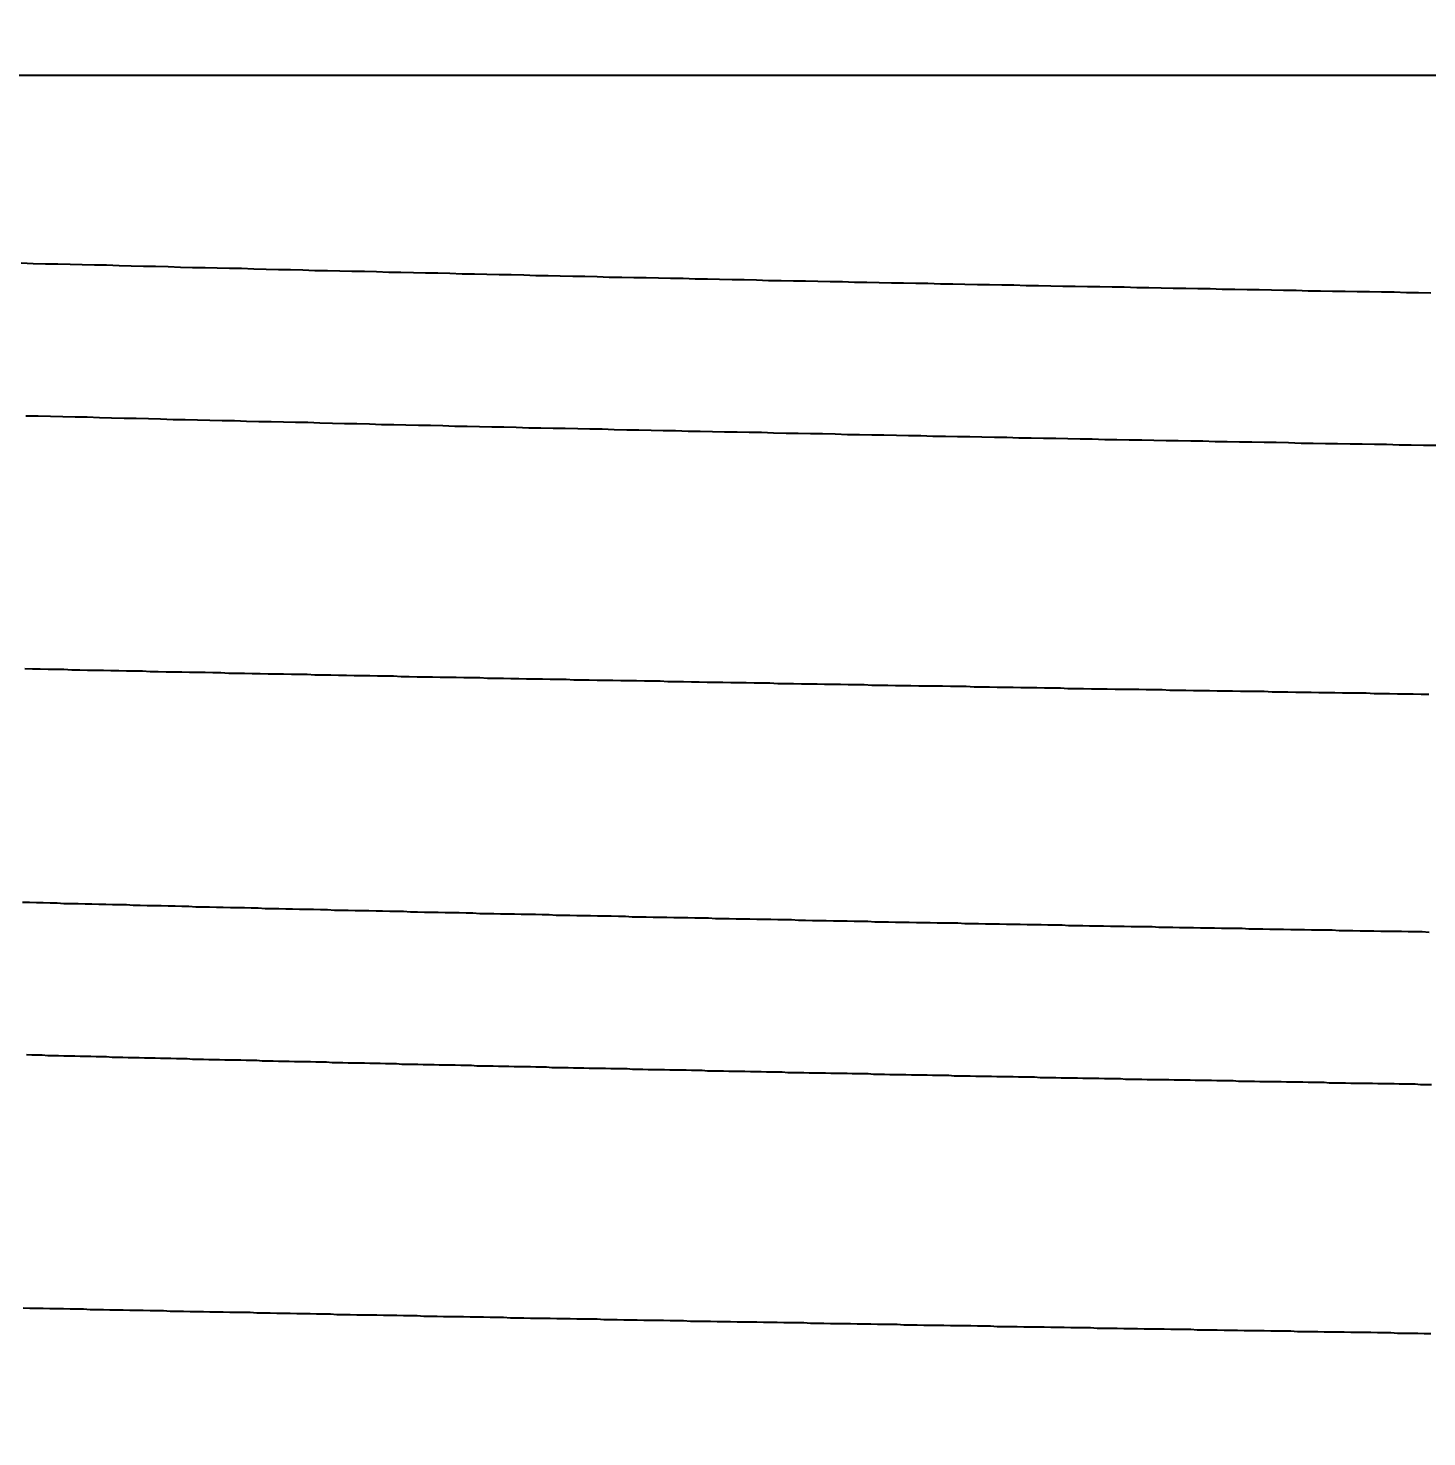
# Model space of a CAD drawing. Header units: millimetres. Extents: x 0 to 5600, y -67 to 2530.
# Drawn here: x 4129.208 to 4132.578, y 1493.225 to 1496.619 of the extents above; entities that cross this region are included whole.
import ezdxf

# ---------------------------------------------------------------- set-up
doc = ezdxf.new("R2010")
doc.units = ezdxf.units.MM
doc.layers.add('내부선 및 부속', color=4, linetype='Continuous')
doc.layers.add('치수선', color=7, linetype='Continuous')
doc.styles.add('____', font='')
doc.styles.get('____').set_extended_font_data('굴림')
doc.dimstyles.new('MSADIM', dxfattribs={"dimtxt": 33, "dimasz": 17, "dimexe": 10, "dimexo": 7.5, "dimgap": 10, "dimtad": 0, "dimtih": 1, "dimtoh": 1, "dimdec": 0, "dimzin": 1, "dimdsep": 46, "dimtxsty": '____', "dimcen": 11.25, "dimadec": 0, "dimazin": 0, "dimtfac": 1, "dimtdec": 0, "dimtix": 1, "dimtmove": 0, "dimatfit": 3, "dimfxl": 1, "dimtolj": 1, "dimtzin": 1, "dimarcsym": 0})

# ---------------------------------------------------------------- blocks, each defined once
blk = doc.blocks.new('*D6')
at = {"layer": '치수선', "color": 0, "linetype": 'Continuous', "lineweight": -2, "transparency": 16777216}
for p, q in [((4756.2135, 1571.0221), (4756.2135, 1227.9146)), ((4056.2135, 1376.0221), (4056.2135, 1227.9146)), ((4073.2135, 1237.9146), (4369.083, 1237.9146)), ((4739.2135, 1237.9146), (4443.344, 1237.9146))]:
    blk.add_line(p, q, dxfattribs=at)
at = {"layer": '치수선', "color": 0, "linetype": 'Continuous', "transparency": 16777216}
for points in [[(4073.2135, 1240.7479), (4073.2135, 1235.0813), (4056.2135, 1237.9146)], [(4739.2135, 1240.7479), (4739.2135, 1235.0813), (4756.2135, 1237.9146)]]:
    blk.add_solid(points, dxfattribs=at)
at = {"layer": '치수선', "color": 0, "linetype": 'Continuous', "transparency": 16777216, "insert": (4406.2135, 1237.9146), "char_height": 25, "attachment_point": 5, "style": '____'}
blk.add_mtext('\\A1;700', dxfattribs=at)

msp = doc.modelspace()

# ---------------------------------------------------------------- linework, layer by layer
at = {"layer": '내부선 및 부속', "linetype": 'Continuous'}
msp.add_line((4167.1123, 1496.5045), (4125.3147, 1496.5045), dxfattribs=at)
at = {"layer": '내부선 및 부속', "linetype": 'Continuous', "flags": 128}
for points in [[(4129.1914, 1496.0531), (4129.2204, 1496.0521), (4129.2504, 1496.0511), (4129.2794, 1496.0511), (4129.3094, 1496.0501), (4129.3384, 1496.0491), (4129.3684, 1496.0481), (4129.3974, 1496.0481), (4129.4274, 1496.0471), (4129.4564, 1496.0461), (4129.4864, 1496.0451), (4129.5154, 1496.0451), (4129.5454, 1496.0441), (4129.5754, 1496.0431), (4129.6044, 1496.0421), (4129.6344, 1496.0421), (4129.6634, 1496.0411), (4129.6934, 1496.0401), (4129.7224, 1496.0401), (4129.7524, 1496.0391), (4129.7814, 1496.0381), (4129.8114, 1496.0371), (4129.8114, 1496.0371), (4129.8404, 1496.0371), (4129.8704, 1496.0361), (4129.8994, 1496.0351), (4129.9294, 1496.0351), (4129.9594, 1496.0341), (4129.9884, 1496.0331), (4130.0184, 1496.0331), (4130.0474, 1496.0321), (4130.0774, 1496.0311), (4130.1064, 1496.0311), (4130.1364, 1496.0301), (4130.1654, 1496.0291), (4130.1954, 1496.0291), (4130.2244, 1496.0281), (4130.2544, 1496.0271), (4130.2834, 1496.0271), (4130.3134, 1496.0261), (4130.3434, 1496.0251), (4130.3724, 1496.0251), (4130.4024, 1496.0241), (4130.4314, 1496.0231), (4130.4614, 1496.0231), (4130.4904, 1496.0221), (4130.5204, 1496.0211), (4130.5494, 1496.0211), (4130.5794, 1496.0201), (4130.6084, 1496.0191), (4130.6384, 1496.0191), (4130.6674, 1496.0181), (4130.6974, 1496.0181), (4130.7274, 1496.0171), (4130.7564, 1496.0161), (4130.7864, 1496.0161), (4130.8154, 1496.0151), (4130.8454, 1496.0151), (4130.8744, 1496.0141), (4130.9044, 1496.0131), (4130.9334, 1496.0131), (4130.9634, 1496.0121), (4130.9924, 1496.0111), (4131.0224, 1496.0111), (4131.0524, 1496.0101), (4131.0814, 1496.0101), (4131.1114, 1496.0091), (4131.1404, 1496.0081), (4131.1704, 1496.0081), (4131.1994, 1496.0071), (4131.2294, 1496.0071), (4131.2584, 1496.0061), (4131.2884, 1496.0051), (4131.3174, 1496.0051), (4131.3474, 1496.0041), (4131.3764, 1496.0041), (4131.4064, 1496.0031), (4131.4364, 1496.0031), (4131.4654, 1496.0021), (4131.4954, 1496.0011), (4131.5244, 1496.0011), (4131.5544, 1496.0001), (4131.5834, 1496.0001), (4131.6134, 1495.9991), (4131.6424, 1495.9991), (4131.6724, 1495.9981), (4131.7014, 1495.9971), (4131.7314, 1495.9971), (4131.7604, 1495.9961), (4131.7904, 1495.9961), (4131.8204, 1495.9951), (4131.8494, 1495.9951), (4131.8794, 1495.9941), (4131.9084, 1495.9941), (4131.9384, 1495.9931), (4131.9674, 1495.9921), (4131.9974, 1495.9921), (4132.0264, 1495.9911), (4132.0564, 1495.9911), (4132.0854, 1495.9901), (4132.1154, 1495.9901), (4132.1454, 1495.9891), (4132.1744, 1495.9891), (4132.2044, 1495.9881), (4132.2334, 1495.9871), (4132.2634, 1495.9871), (4132.2924, 1495.9861), (4132.3224, 1495.9861), (4132.3514, 1495.9851), (4132.3814, 1495.9851), (4132.4104, 1495.9841), (4132.4404, 1495.9841), (4132.4694, 1495.9831), (4132.4994, 1495.9831), (4132.5294, 1495.9821), (4132.5584, 1495.9821), (4132.5884, 1495.9811)], [(4129.2024, 1495.6851), (4129.2324, 1495.6851), (4129.2624, 1495.6841), (4129.2914, 1495.6831), (4129.3214, 1495.6821), (4129.3504, 1495.6821), (4129.3804, 1495.6811), (4129.4094, 1495.6801), (4129.4394, 1495.6791), (4129.4684, 1495.6791), (4129.4984, 1495.6781), (4129.5274, 1495.6771), (4129.5574, 1495.6761), (4129.5864, 1495.6761), (4129.6164, 1495.6751), (4129.6464, 1495.6741), (4129.6754, 1495.6731), (4129.7054, 1495.6731), (4129.7344, 1495.6721), (4129.7644, 1495.6711), (4129.7934, 1495.6711), (4129.7934, 1495.6711), (4129.8234, 1495.6701), (4129.8524, 1495.6691), (4129.8824, 1495.6691), (4129.9114, 1495.6681), (4129.9414, 1495.6671), (4129.9704, 1495.6661), (4130.0004, 1495.6661), (4130.0304, 1495.6651), (4130.0594, 1495.6641), (4130.0894, 1495.6641), (4130.1184, 1495.6631), (4130.1484, 1495.6621), (4130.1774, 1495.6621), (4130.2074, 1495.6611), (4130.2364, 1495.6601), (4130.2664, 1495.6601), (4130.2954, 1495.6591), (4130.3254, 1495.6581), (4130.3544, 1495.6581), (4130.3844, 1495.6571), (4130.4144, 1495.6561), (4130.4434, 1495.6561), (4130.4734, 1495.6551), (4130.5024, 1495.6551), (4130.5324, 1495.6541), (4130.5614, 1495.6531), (4130.5914, 1495.6531), (4130.6204, 1495.6521), (4130.6504, 1495.6511), (4130.6794, 1495.6511), (4130.7094, 1495.6501), (4130.7384, 1495.6491), (4130.7684, 1495.6491), (4130.7984, 1495.6481), (4130.8274, 1495.6481), (4130.8574, 1495.6471), (4130.8864, 1495.6461), (4130.9164, 1495.6461), (4130.9454, 1495.6451), (4130.9754, 1495.6451), (4131.0044, 1495.6441), (4131.0344, 1495.6431), (4131.0634, 1495.6431), (4131.0934, 1495.6421), (4131.1224, 1495.6421), (4131.1524, 1495.6411), (4131.1824, 1495.6401), (4131.2114, 1495.6401), (4131.2414, 1495.6391), (4131.2704, 1495.6391), (4131.3004, 1495.6381), (4131.3294, 1495.6371), (4131.3594, 1495.6371), (4131.3884, 1495.6361), (4131.4184, 1495.6361), (4131.4474, 1495.6351), (4131.4774, 1495.6351), (4131.5064, 1495.6341), (4131.5364, 1495.6331), (4131.5664, 1495.6331), (4131.5954, 1495.6321), (4131.6254, 1495.6321), (4131.6544, 1495.6311), (4131.6844, 1495.6311), (4131.7134, 1495.6301), (4131.7434, 1495.6291), (4131.7724, 1495.6291), (4131.8024, 1495.6281), (4131.8314, 1495.6281), (4131.8614, 1495.6271), (4131.8914, 1495.6271), (4131.9204, 1495.6261), (4131.9504, 1495.6251), (4131.9794, 1495.6251), (4132.0094, 1495.6241), (4132.0384, 1495.6241), (4132.0684, 1495.6231), (4132.0974, 1495.6231), (4132.1274, 1495.6221), (4132.1564, 1495.6221), (4132.1864, 1495.6211), (4132.2154, 1495.6211), (4132.2454, 1495.6201), (4132.2754, 1495.6191), (4132.3044, 1495.6191), (4132.3344, 1495.6181), (4132.3634, 1495.6181), (4132.3934, 1495.6171), (4132.4224, 1495.6171), (4132.4524, 1495.6161), (4132.4814, 1495.6161), (4132.5114, 1495.6151), (4132.5404, 1495.6151), (4132.5704, 1495.6141), (4132.6004, 1495.6141)], [(4129.2004, 1495.0761), (4129.2184, 1495.0751), (4129.2374, 1495.0751), (4129.2564, 1495.0741), (4129.2754, 1495.0741), (4129.2944, 1495.0741), (4129.3134, 1495.0731), (4129.3324, 1495.0731), (4129.3514, 1495.0721), (4129.3704, 1495.0721), (4129.3894, 1495.0721), (4129.4074, 1495.0711), (4129.4264, 1495.0711), (4129.4454, 1495.0701), (4129.4644, 1495.0701), (4129.4644, 1495.0701), (4129.4834, 1495.0701), (4129.5024, 1495.0691), (4129.5214, 1495.0691), (4129.5404, 1495.0681), (4129.5594, 1495.0681), (4129.5784, 1495.0681), (4129.5974, 1495.0671), (4129.6154, 1495.0671), (4129.6344, 1495.0671), (4129.6534, 1495.0661), (4129.6724, 1495.0661), (4129.6914, 1495.0651), (4129.7104, 1495.0651), (4129.7294, 1495.0651), (4129.7484, 1495.0641), (4129.7674, 1495.0641), (4129.7864, 1495.0631), (4129.8044, 1495.0631), (4129.8234, 1495.0631), (4129.8424, 1495.0621), (4129.8614, 1495.0621), (4129.8804, 1495.0621), (4129.8994, 1495.0611), (4129.9184, 1495.0611), (4129.9374, 1495.0611), (4129.9564, 1495.0601), (4129.9754, 1495.0601), (4129.9934, 1495.0591), (4130.0124, 1495.0591), (4130.0314, 1495.0591), (4130.0504, 1495.0581), (4130.0694, 1495.0581), (4130.0884, 1495.0581), (4130.1074, 1495.0571), (4130.1264, 1495.0571), (4130.1454, 1495.0561), (4130.1644, 1495.0561), (4130.1824, 1495.0561), (4130.2014, 1495.0551), (4130.2204, 1495.0551), (4130.2394, 1495.0551), (4130.2584, 1495.0541), (4130.2774, 1495.0541), (4130.2964, 1495.0541), (4130.3154, 1495.0531), (4130.3344, 1495.0531), (4130.3534, 1495.0531), (4130.3714, 1495.0521), (4130.3904, 1495.0521), (4130.4094, 1495.0511), (4130.4284, 1495.0511), (4130.4474, 1495.0511), (4130.4664, 1495.0501), (4130.4854, 1495.0501), (4130.5044, 1495.0501), (4130.5234, 1495.0491), (4130.5424, 1495.0491), (4130.5604, 1495.0491), (4130.5794, 1495.0481), (4130.5984, 1495.0481), (4130.6174, 1495.0481), (4130.6364, 1495.0471), (4130.6554, 1495.0471), (4130.6744, 1495.0471), (4130.6934, 1495.0461), (4130.7124, 1495.0461), (4130.7314, 1495.0461), (4130.7494, 1495.0451), (4130.7684, 1495.0451), (4130.7874, 1495.0451), (4130.8064, 1495.0441), (4130.8254, 1495.0441), (4130.8444, 1495.0431), (4130.8634, 1495.0431), (4130.8824, 1495.0431), (4130.9014, 1495.0421), (4130.9204, 1495.0421), (4130.9384, 1495.0421), (4130.9574, 1495.0411), (4130.9764, 1495.0411), (4130.9954, 1495.0411), (4131.0144, 1495.0401), (4131.0334, 1495.0401), (4131.0524, 1495.0401), (4131.0714, 1495.0391), (4131.0904, 1495.0391), (4131.1094, 1495.0391), (4131.1274, 1495.0381), (4131.1464, 1495.0381), (4131.1654, 1495.0381), (4131.1844, 1495.0371), (4131.2034, 1495.0371), (4131.2224, 1495.0371), (4131.2414, 1495.0361), (4131.2604, 1495.0361), (4131.2794, 1495.0361), (4131.2984, 1495.0351), (4131.3174, 1495.0351), (4131.3354, 1495.0351), (4131.3544, 1495.0341), (4131.3544, 1495.0341), (4131.3734, 1495.0341), (4131.3924, 1495.0341), (4131.4114, 1495.0341), (4131.4304, 1495.0331), (4131.4494, 1495.0331), (4131.4684, 1495.0331), (4131.4874, 1495.0321), (4131.5064, 1495.0321), (4131.5244, 1495.0321), (4131.5434, 1495.0311), (4131.5624, 1495.0311), (4131.5814, 1495.0311), (4131.6004, 1495.0301), (4131.6194, 1495.0301), (4131.6384, 1495.0301), (4131.6574, 1495.0291), (4131.6764, 1495.0291), (4131.6954, 1495.0291), (4131.7134, 1495.0281), (4131.7324, 1495.0281), (4131.7514, 1495.0281), (4131.7704, 1495.0271), (4131.7894, 1495.0271), (4131.8084, 1495.0271), (4131.8274, 1495.0261), (4131.8464, 1495.0261), (4131.8654, 1495.0261), (4131.8844, 1495.0261), (4131.9024, 1495.0251), (4131.9214, 1495.0251), (4131.9404, 1495.0251), (4131.9594, 1495.0241), (4131.9784, 1495.0241), (4131.9974, 1495.0241), (4132.0164, 1495.0231), (4132.0354, 1495.0231), (4132.0544, 1495.0231), (4132.0734, 1495.0221), (4132.0914, 1495.0221), (4132.1104, 1495.0221), (4132.1294, 1495.0211), (4132.1484, 1495.0211), (4132.1674, 1495.0211), (4132.1864, 1495.0211), (4132.2054, 1495.0201), (4132.2244, 1495.0201), (4132.2434, 1495.0201), (4132.2624, 1495.0191), (4132.2814, 1495.0191), (4132.2994, 1495.0191), (4132.3184, 1495.0181), (4132.3374, 1495.0181), (4132.3564, 1495.0181), (4132.3754, 1495.0171), (4132.3944, 1495.0171), (4132.4134, 1495.0171), (4132.4324, 1495.0171), (4132.4514, 1495.0161), (4132.4704, 1495.0161), (4132.4884, 1495.0161), (4132.5074, 1495.0151), (4132.5264, 1495.0151), (4132.5454, 1495.0151), (4132.5644, 1495.0141), (4132.5834, 1495.0141)], [(4129.1944, 1494.5131), (4129.2114, 1494.5131), (4129.2284, 1494.5121), (4129.2444, 1494.5121), (4129.2614, 1494.5111), (4129.2784, 1494.5111), (4129.2944, 1494.5101), (4129.3114, 1494.5101), (4129.3284, 1494.5101), (4129.3454, 1494.5091), (4129.3614, 1494.5091), (4129.3784, 1494.5081), (4129.3954, 1494.5081), (4129.4114, 1494.5071), (4129.4284, 1494.5071), (4129.4454, 1494.5071), (4129.4614, 1494.5061), (4129.4784, 1494.5061), (4129.4954, 1494.5051), (4129.5114, 1494.5051), (4129.5284, 1494.5051), (4129.5454, 1494.5041), (4129.5624, 1494.5041), (4129.5784, 1494.5031), (4129.5954, 1494.5031), (4129.6124, 1494.5021), (4129.6284, 1494.5021), (4129.6454, 1494.5021), (4129.6624, 1494.5011), (4129.6784, 1494.5011), (4129.6954, 1494.5001), (4129.7124, 1494.5001), (4129.7294, 1494.5001), (4129.7454, 1494.4991), (4129.7624, 1494.4991), (4129.7794, 1494.4981), (4129.7954, 1494.4981), (4129.8124, 1494.4981), (4129.8294, 1494.4971), (4129.8454, 1494.4971), (4129.8624, 1494.4961), (4129.8794, 1494.4961), (4129.8954, 1494.4961), (4129.9124, 1494.4951), (4129.9294, 1494.4951), (4129.9464, 1494.4941), (4129.9624, 1494.4941), (4129.9794, 1494.4941), (4129.9964, 1494.4931), (4130.0124, 1494.4931), (4130.0294, 1494.4931), (4130.0464, 1494.4921), (4130.0624, 1494.4921), (4130.0794, 1494.4911), (4130.0964, 1494.4911), (4130.1124, 1494.4911), (4130.1294, 1494.4901), (4130.1464, 1494.4901), (4130.1634, 1494.4891), (4130.1794, 1494.4891), (4130.1964, 1494.4891), (4130.1964, 1494.4891), (4130.2134, 1494.4881), (4130.2294, 1494.4881), (4130.2464, 1494.4881), (4130.2634, 1494.4871), (4130.2794, 1494.4871), (4130.2964, 1494.4861), (4130.3134, 1494.4861), (4130.3304, 1494.4861), (4130.3464, 1494.4851), (4130.3634, 1494.4851), (4130.3804, 1494.4851), (4130.3964, 1494.4841), (4130.4134, 1494.4841), (4130.4304, 1494.4841), (4130.4464, 1494.4831), (4130.4634, 1494.4831), (4130.4804, 1494.4821), (4130.4964, 1494.4821), (4130.5134, 1494.4821), (4130.5304, 1494.4811), (4130.5474, 1494.4811), (4130.5634, 1494.4811), (4130.5804, 1494.4801), (4130.5974, 1494.4801), (4130.6134, 1494.4801), (4130.6304, 1494.4791), (4130.6474, 1494.4791), (4130.6634, 1494.4781), (4130.6804, 1494.4781), (4130.6974, 1494.4781), (4130.7144, 1494.4771), (4130.7304, 1494.4771), (4130.7474, 1494.4771), (4130.7644, 1494.4761), (4130.7804, 1494.4761), (4130.7974, 1494.4761), (4130.8144, 1494.4751), (4130.8304, 1494.4751), (4130.8474, 1494.4751), (4130.8644, 1494.4741), (4130.8814, 1494.4741), (4130.8974, 1494.4741), (4130.9144, 1494.4731), (4130.9314, 1494.4731), (4130.9474, 1494.4731), (4130.9644, 1494.4721), (4130.9814, 1494.4721), (4130.9974, 1494.4721), (4131.0144, 1494.4711), (4131.0314, 1494.4711), (4131.0474, 1494.4711), (4131.0644, 1494.4701), (4131.0814, 1494.4701), (4131.0984, 1494.4691), (4131.1144, 1494.4691), (4131.1314, 1494.4691), (4131.1484, 1494.4681), (4131.1644, 1494.4681), (4131.1814, 1494.4681), (4131.1984, 1494.4671), (4131.2144, 1494.4671), (4131.2314, 1494.4671), (4131.2484, 1494.4661), (4131.2654, 1494.4661), (4131.2814, 1494.4661), (4131.2984, 1494.4651), (4131.3154, 1494.4651), (4131.3314, 1494.4651), (4131.3484, 1494.4641), (4131.3654, 1494.4641), (4131.3814, 1494.4641), (4131.3984, 1494.4631), (4131.4154, 1494.4631), (4131.4314, 1494.4631), (4131.4484, 1494.4631), (4131.4654, 1494.4621), (4131.4824, 1494.4621), (4131.4984, 1494.4621), (4131.5154, 1494.4611), (4131.5324, 1494.4611), (4131.5484, 1494.4611), (4131.5654, 1494.4601), (4131.5824, 1494.4601), (4131.5984, 1494.4601), (4131.6154, 1494.4591), (4131.6324, 1494.4591), (4131.6494, 1494.4591), (4131.6654, 1494.4581), (4131.6824, 1494.4581), (4131.6994, 1494.4581), (4131.7154, 1494.4571), (4131.7324, 1494.4571), (4131.7494, 1494.4571), (4131.7654, 1494.4561), (4131.7824, 1494.4561), (4131.7994, 1494.4561), (4131.8164, 1494.4551), (4131.8324, 1494.4551), (4131.8494, 1494.4551), (4131.8664, 1494.4541), (4131.8664, 1494.4541), (4131.8824, 1494.4541), (4131.8994, 1494.4541), (4131.9164, 1494.4541), (4131.9324, 1494.4531), (4131.9494, 1494.4531), (4131.9664, 1494.4531), (4131.9824, 1494.4521), (4131.9994, 1494.4521), (4132.0164, 1494.4521), (4132.0334, 1494.4511), (4132.0494, 1494.4511), (4132.0664, 1494.4511), (4132.0834, 1494.4501), (4132.0994, 1494.4501), (4132.1164, 1494.4501), (4132.1334, 1494.4501), (4132.1494, 1494.4491), (4132.1664, 1494.4491), (4132.1834, 1494.4491), (4132.2004, 1494.4481), (4132.2164, 1494.4481), (4132.2334, 1494.4481), (4132.2504, 1494.4471), (4132.2664, 1494.4471), (4132.2834, 1494.4471), (4132.3004, 1494.4461), (4132.3164, 1494.4461), (4132.3334, 1494.4461), (4132.3504, 1494.4461), (4132.3674, 1494.4451), (4132.3834, 1494.4451), (4132.4004, 1494.4451), (4132.4174, 1494.4441), (4132.4334, 1494.4441), (4132.4504, 1494.4441), (4132.4674, 1494.4431), (4132.4834, 1494.4431), (4132.5004, 1494.4431), (4132.5174, 1494.4431), (4132.5334, 1494.4421), (4132.5504, 1494.4421), (4132.5674, 1494.4421), (4132.5844, 1494.4411)], [(4129.2044, 1494.1461), (4129.2174, 1494.1451), (4129.2294, 1494.1451), (4129.2424, 1494.1451), (4129.2554, 1494.1441), (4129.2684, 1494.1441), (4129.2814, 1494.1441), (4129.2944, 1494.1431), (4129.3074, 1494.1431), (4129.3204, 1494.1431), (4129.3334, 1494.1421), (4129.3464, 1494.1421), (4129.3594, 1494.1421), (4129.3724, 1494.1411), (4129.3844, 1494.1411), (4129.3974, 1494.1411), (4129.4104, 1494.1401), (4129.4234, 1494.1401), (4129.4234, 1494.1401), (4129.4364, 1494.1401), (4129.4494, 1494.1391), (4129.4624, 1494.1391), (4129.4754, 1494.1391), (4129.4884, 1494.1381), (4129.5014, 1494.1381), (4129.5144, 1494.1381), (4129.5274, 1494.1371), (4129.5404, 1494.1371), (4129.5524, 1494.1371), (4129.5654, 1494.1361), (4129.5784, 1494.1361), (4129.5914, 1494.1361), (4129.6044, 1494.1351), (4129.6174, 1494.1351), (4129.6304, 1494.1351), (4129.6434, 1494.1341), (4129.6564, 1494.1341), (4129.6694, 1494.1341), (4129.6824, 1494.1331), (4129.6954, 1494.1331), (4129.7074, 1494.1331), (4129.7204, 1494.1331), (4129.7334, 1494.1321), (4129.7464, 1494.1321), (4129.7594, 1494.1321), (4129.7724, 1494.1311), (4129.7854, 1494.1311), (4129.7984, 1494.1311), (4129.8114, 1494.1301), (4129.8244, 1494.1301), (4129.8374, 1494.1301), (4129.8504, 1494.1291), (4129.8634, 1494.1291), (4129.8754, 1494.1291), (4129.8884, 1494.1291), (4129.9014, 1494.1281), (4129.9144, 1494.1281), (4129.9274, 1494.1281), (4129.9404, 1494.1271), (4129.9534, 1494.1271), (4129.9664, 1494.1271), (4129.9794, 1494.1261), (4129.9924, 1494.1261), (4130.0054, 1494.1261), (4130.0184, 1494.1261), (4130.0314, 1494.1251), (4130.0434, 1494.1251), (4130.0564, 1494.1251), (4130.0694, 1494.1241), (4130.0824, 1494.1241), (4130.0954, 1494.1241), (4130.1084, 1494.1231), (4130.1214, 1494.1231), (4130.1344, 1494.1231), (4130.1474, 1494.1231), (4130.1604, 1494.1221), (4130.1734, 1494.1221), (4130.1864, 1494.1221), (4130.1984, 1494.1211), (4130.2114, 1494.1211), (4130.2244, 1494.1211), (4130.2374, 1494.1211), (4130.2504, 1494.1201), (4130.2634, 1494.1201), (4130.2764, 1494.1201), (4130.2894, 1494.1191), (4130.3024, 1494.1191), (4130.3154, 1494.1191), (4130.3284, 1494.1191), (4130.3414, 1494.1181), (4130.3544, 1494.1181), (4130.3664, 1494.1181), (4130.3794, 1494.1171), (4130.3924, 1494.1171), (4130.4054, 1494.1171), (4130.4184, 1494.1171), (4130.4314, 1494.1161), (4130.4444, 1494.1161), (4130.4574, 1494.1161), (4130.4704, 1494.1151), (4130.4834, 1494.1151), (4130.4964, 1494.1151), (4130.5094, 1494.1151), (4130.5224, 1494.1141), (4130.5344, 1494.1141), (4130.5474, 1494.1141), (4130.5604, 1494.1131), (4130.5734, 1494.1131), (4130.5864, 1494.1131), (4130.5994, 1494.1131), (4130.6124, 1494.1121), (4130.6254, 1494.1121), (4130.6384, 1494.1121), (4130.6514, 1494.1121), (4130.6644, 1494.1111), (4130.6774, 1494.1111), (4130.6894, 1494.1111), (4130.7024, 1494.1101), (4130.7154, 1494.1101), (4130.7154, 1494.1101), (4130.7284, 1494.1101), (4130.7414, 1494.1101), (4130.7544, 1494.1091), (4130.7674, 1494.1091), (4130.7804, 1494.1091), (4130.7934, 1494.1091), (4130.8064, 1494.1081), (4130.8194, 1494.1081), (4130.8324, 1494.1081), (4130.8454, 1494.1071), (4130.8574, 1494.1071), (4130.8704, 1494.1071), (4130.8834, 1494.1071), (4130.8964, 1494.1061), (4130.9094, 1494.1061), (4130.9224, 1494.1061), (4130.9354, 1494.1061), (4130.9484, 1494.1051), (4130.9614, 1494.1051), (4130.9744, 1494.1051), (4130.9874, 1494.1041), (4131.0004, 1494.1041), (4131.0134, 1494.1041), (4131.0254, 1494.1041), (4131.0384, 1494.1031), (4131.0514, 1494.1031), (4131.0644, 1494.1031), (4131.0774, 1494.1031), (4131.0904, 1494.1021), (4131.1034, 1494.1021), (4131.1164, 1494.1021), (4131.1294, 1494.1021), (4131.1424, 1494.1011), (4131.1554, 1494.1011), (4131.1684, 1494.1011), (4131.1814, 1494.1011), (4131.1934, 1494.1001), (4131.2064, 1494.1001), (4131.2194, 1494.1001), (4131.2324, 1494.1001), (4131.2454, 1494.0991), (4131.2584, 1494.0991), (4131.2714, 1494.0991), (4131.2844, 1494.0981), (4131.2974, 1494.0981), (4131.3104, 1494.0981), (4131.3234, 1494.0981), (4131.3364, 1494.0971), (4131.3484, 1494.0971), (4131.3614, 1494.0971), (4131.3744, 1494.0971), (4131.3874, 1494.0961), (4131.4004, 1494.0961), (4131.4134, 1494.0961), (4131.4264, 1494.0961), (4131.4394, 1494.0951), (4131.4524, 1494.0951), (4131.4654, 1494.0951), (4131.4784, 1494.0951), (4131.4914, 1494.0941), (4131.5044, 1494.0941), (4131.5164, 1494.0941), (4131.5294, 1494.0941), (4131.5424, 1494.0931), (4131.5554, 1494.0931), (4131.5684, 1494.0931), (4131.5814, 1494.0931), (4131.5944, 1494.0921), (4131.6074, 1494.0921), (4131.6204, 1494.0921), (4131.6334, 1494.0921), (4131.6464, 1494.0911), (4131.6594, 1494.0911), (4131.6724, 1494.0911), (4131.6844, 1494.0911), (4131.6974, 1494.0901), (4131.7104, 1494.0901), (4131.7234, 1494.0901), (4131.7364, 1494.0901), (4131.7494, 1494.0891), (4131.7624, 1494.0891), (4131.7754, 1494.0891), (4131.7884, 1494.0891), (4131.8014, 1494.0881), (4131.8144, 1494.0881), (4131.8274, 1494.0881), (4131.8404, 1494.0881), (4131.8524, 1494.0871), (4131.8654, 1494.0871), (4131.8784, 1494.0871), (4131.8914, 1494.0871), (4131.9044, 1494.0861), (4131.9174, 1494.0861), (4131.9304, 1494.0861), (4131.9434, 1494.0861), (4131.9564, 1494.0861), (4131.9694, 1494.0851), (4131.9824, 1494.0851), (4131.9954, 1494.0851), (4132.0084, 1494.0851), (4132.0084, 1494.0851), (4132.0204, 1494.0841), (4132.0334, 1494.0841), (4132.0464, 1494.0841), (4132.0594, 1494.0841), (4132.0724, 1494.0831), (4132.0854, 1494.0831), (4132.0984, 1494.0831), (4132.1114, 1494.0831), (4132.1244, 1494.0821), (4132.1374, 1494.0821), (4132.1504, 1494.0821), (4132.1634, 1494.0821), (4132.1764, 1494.0811), (4132.1884, 1494.0811), (4132.2014, 1494.0811), (4132.2144, 1494.0811), (4132.2274, 1494.0811), (4132.2404, 1494.0801), (4132.2534, 1494.0801), (4132.2664, 1494.0801), (4132.2794, 1494.0801), (4132.2924, 1494.0791), (4132.3054, 1494.0791), (4132.3184, 1494.0791), (4132.3314, 1494.0791), (4132.3434, 1494.0781), (4132.3564, 1494.0781), (4132.3694, 1494.0781), (4132.3824, 1494.0781), (4132.3954, 1494.0771), (4132.4084, 1494.0771), (4132.4214, 1494.0771), (4132.4344, 1494.0771), (4132.4474, 1494.0771), (4132.4604, 1494.0761), (4132.4734, 1494.0761), (4132.4864, 1494.0761), (4132.4994, 1494.0761), (4132.5114, 1494.0751), (4132.5244, 1494.0751), (4132.5374, 1494.0751), (4132.5504, 1494.0751), (4132.5634, 1494.0741), (4132.5764, 1494.0741), (4132.5894, 1494.0741)], [(4129.1964, 1493.5361), (4129.2124, 1493.5351), (4129.2284, 1493.5351), (4129.2444, 1493.5351), (4129.2604, 1493.5341), (4129.2774, 1493.5341), (4129.2934, 1493.5341), (4129.3094, 1493.5331), (4129.3254, 1493.5331), (4129.3414, 1493.5331), (4129.3574, 1493.5321), (4129.3734, 1493.5321), (4129.3894, 1493.5321), (4129.4054, 1493.5311), (4129.4214, 1493.5311), (4129.4374, 1493.5311), (4129.4534, 1493.5301), (4129.4694, 1493.5301), (4129.4854, 1493.5301), (4129.5024, 1493.5291), (4129.5184, 1493.5291), (4129.5344, 1493.5291), (4129.5504, 1493.5281), (4129.5664, 1493.5281), (4129.5824, 1493.5281), (4129.5984, 1493.5271), (4129.6144, 1493.5271), (4129.6304, 1493.5271), (4129.6464, 1493.5261), (4129.6624, 1493.5261), (4129.6784, 1493.5261), (4129.6944, 1493.5251), (4129.7114, 1493.5251), (4129.7274, 1493.5251), (4129.7434, 1493.5251), (4129.7594, 1493.5241), (4129.7754, 1493.5241), (4129.7914, 1493.5241), (4129.8074, 1493.5231), (4129.8234, 1493.5231), (4129.8394, 1493.5231), (4129.8554, 1493.5221), (4129.8714, 1493.5221), (4129.8874, 1493.5221), (4129.9034, 1493.5211), (4129.9194, 1493.5211), (4129.9364, 1493.5211), (4129.9524, 1493.5201), (4129.9684, 1493.5201), (4129.9844, 1493.5201), (4130.0004, 1493.5191), (4130.0164, 1493.5191), (4130.0324, 1493.5191), (4130.0484, 1493.5191), (4130.0644, 1493.5181), (4130.0804, 1493.5181), (4130.0964, 1493.5181), (4130.1124, 1493.5171), (4130.1284, 1493.5171), (4130.1454, 1493.5171), (4130.1614, 1493.5161), (4130.1774, 1493.5161), (4130.1934, 1493.5161), (4130.2094, 1493.5151), (4130.2254, 1493.5151), (4130.2414, 1493.5151), (4130.2574, 1493.5151), (4130.2734, 1493.5141), (4130.2894, 1493.5141), (4130.3054, 1493.5141), (4130.3214, 1493.5131), (4130.3374, 1493.5131), (4130.3534, 1493.5131), (4130.3704, 1493.5121), (4130.3864, 1493.5121), (4130.4024, 1493.5121), (4130.4184, 1493.5111), (4130.4344, 1493.5111), (4130.4504, 1493.5111), (4130.4664, 1493.5111), (4130.4824, 1493.5101), (4130.4984, 1493.5101), (4130.4984, 1493.5101), (4130.5144, 1493.5101), (4130.5304, 1493.5091), (4130.5464, 1493.5091), (4130.5624, 1493.5091), (4130.5794, 1493.5091), (4130.5954, 1493.5081), (4130.6114, 1493.5081), (4130.6274, 1493.5081), (4130.6434, 1493.5071), (4130.6594, 1493.5071), (4130.6754, 1493.5071), (4130.6914, 1493.5061), (4130.7074, 1493.5061), (4130.7234, 1493.5061), (4130.7394, 1493.5061), (4130.7554, 1493.5051), (4130.7714, 1493.5051), (4130.7874, 1493.5051), (4130.8044, 1493.5041), (4130.8204, 1493.5041), (4130.8364, 1493.5041), (4130.8524, 1493.5041), (4130.8684, 1493.5031), (4130.8844, 1493.5031), (4130.9004, 1493.5031), (4130.9164, 1493.5021), (4130.9324, 1493.5021), (4130.9484, 1493.5021), (4130.9644, 1493.5021), (4130.9804, 1493.5011), (4130.9964, 1493.5011), (4131.0134, 1493.5011), (4131.0294, 1493.5001), (4131.0454, 1493.5001), (4131.0614, 1493.5001), (4131.0774, 1493.5001), (4131.0934, 1493.4991), (4131.1094, 1493.4991), (4131.1254, 1493.4991), (4131.1414, 1493.4981), (4131.1574, 1493.4981), (4131.1734, 1493.4981), (4131.1894, 1493.4981), (4131.2054, 1493.4971), (4131.2214, 1493.4971), (4131.2384, 1493.4971), (4131.2544, 1493.4961), (4131.2704, 1493.4961), (4131.2864, 1493.4961), (4131.3024, 1493.4961), (4131.3184, 1493.4951), (4131.3344, 1493.4951), (4131.3504, 1493.4951), (4131.3664, 1493.4941), (4131.3824, 1493.4941), (4131.3984, 1493.4941), (4131.4144, 1493.4941), (4131.4304, 1493.4931), (4131.4474, 1493.4931), (4131.4634, 1493.4931), (4131.4794, 1493.4931), (4131.4954, 1493.4921), (4131.5114, 1493.4921), (4131.5274, 1493.4921), (4131.5434, 1493.4911), (4131.5594, 1493.4911), (4131.5754, 1493.4911), (4131.5914, 1493.4911), (4131.6074, 1493.4901), (4131.6234, 1493.4901), (4131.6394, 1493.4901), (4131.6564, 1493.4901), (4131.6724, 1493.4891), (4131.6884, 1493.4891), (4131.7044, 1493.4891), (4131.7204, 1493.4881), (4131.7364, 1493.4881), (4131.7524, 1493.4881), (4131.7684, 1493.4881), (4131.7844, 1493.4871), (4131.8004, 1493.4871), (4131.8164, 1493.4871), (4131.8324, 1493.4871), (4131.8484, 1493.4861), (4131.8644, 1493.4861), (4131.8814, 1493.4861), (4131.8974, 1493.4851), (4131.9134, 1493.4851), (4131.9294, 1493.4851), (4131.9454, 1493.4851), (4131.9614, 1493.4841), (4131.9774, 1493.4841), (4131.9934, 1493.4841), (4132.0094, 1493.4841), (4132.0254, 1493.4831), (4132.0414, 1493.4831), (4132.0574, 1493.4831), (4132.0734, 1493.4831), (4132.0904, 1493.4821), (4132.1064, 1493.4821), (4132.1064, 1493.4821), (4132.1224, 1493.4821), (4132.1384, 1493.4811), (4132.1544, 1493.4811), (4132.1704, 1493.4811), (4132.1864, 1493.4811), (4132.2024, 1493.4801), (4132.2184, 1493.4801), (4132.2344, 1493.4801), (4132.2504, 1493.4801), (4132.2664, 1493.4791), (4132.2824, 1493.4791), (4132.2994, 1493.4791), (4132.3154, 1493.4791), (4132.3314, 1493.4781), (4132.3474, 1493.4781), (4132.3634, 1493.4781), (4132.3794, 1493.4781), (4132.3954, 1493.4771), (4132.4114, 1493.4771), (4132.4274, 1493.4771), (4132.4434, 1493.4771), (4132.4594, 1493.4761), (4132.4754, 1493.4761), (4132.4914, 1493.4761), (4132.5074, 1493.4751), (4132.5244, 1493.4751), (4132.5404, 1493.4751), (4132.5564, 1493.4751), (4132.5724, 1493.4741), (4132.5884, 1493.4741)]]:
    msp.add_lwpolyline(points, dxfattribs=at)

# ---------------------------------------------------------------- dimensions: what is measured, and where the dimension line sits
at = {"layer": '치수선', "linetype": 'Continuous'}
dim = msp.add_linear_dim(base=(4756.2135, 1237.9146), p1=(4056.2135, 1383.5221), p2=(4756.2135, 1578.5221), dimstyle='MSADIM', override={"dimtxt": 25}, dxfattribs=at)
dim.commit()
dim.dimension.update_dxf_attribs({"geometry": '*D6', "text_midpoint": (4406.2135, 1237.9146)})

doc.saveas('drawing.dxf')
